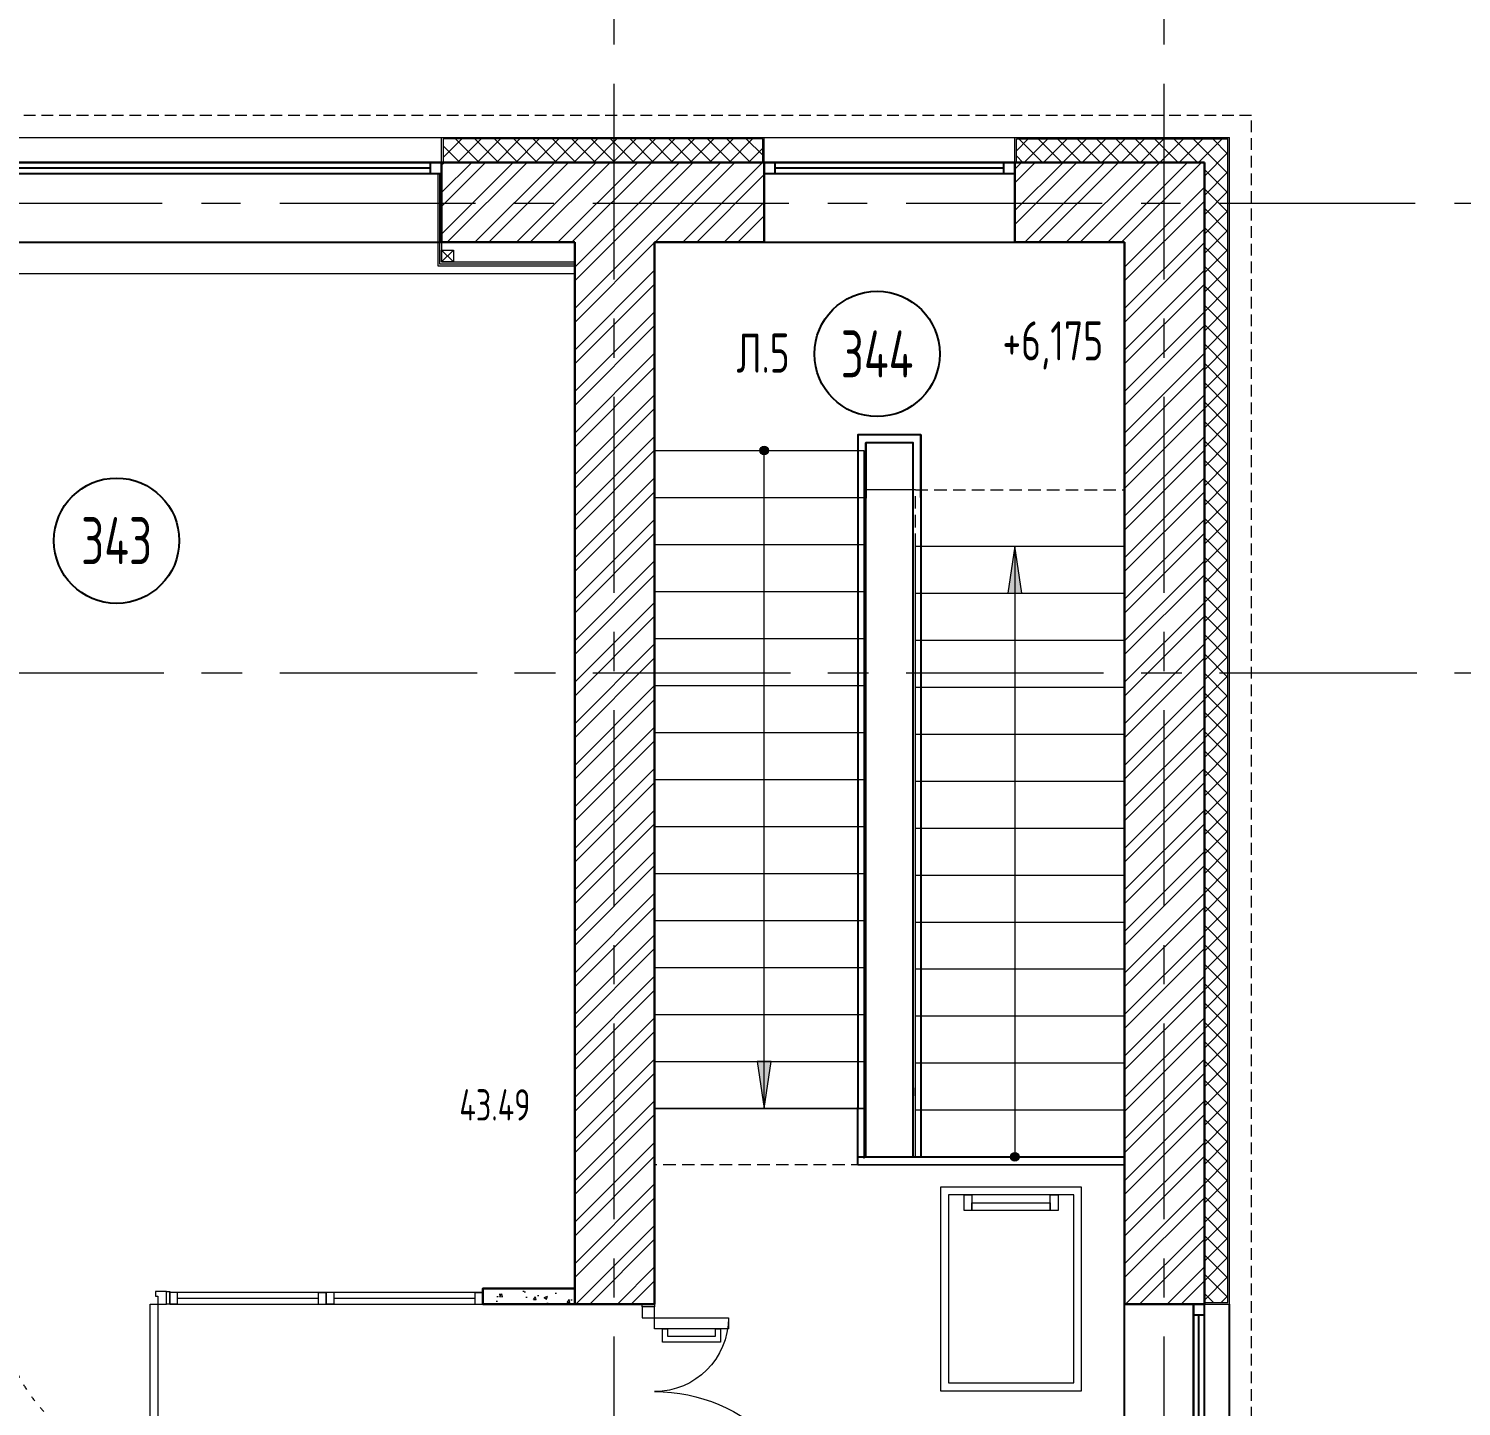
# Model space of a CAD drawing. Header units: millimetres. Extents: x -8689834 to 9419935, y 0 to 135940.
# Drawn here: x 107906 to 117053, y 119918 to 128715 of the extents above; entities that cross this region are included whole.
import ezdxf
from ezdxf import colors
from ezdxf.entities.mleader import LeaderData, LeaderLine
from ezdxf.enums import TextEntityAlignment as Align
from ezdxf.math import Vec2, Vec3

# ---------------------------------------------------------------- set-up
doc = ezdxf.new("R2010")
doc.units = ezdxf.units.MM
doc.header["$MEASUREMENT"] = 0
for name, pattern in [('ACAD_ISO03W100', [30, 12, -18]), ('CENTER', [2, 1.25, -0.25, 0.25, -0.25]), ('DASH', [0.375, 0.25, -0.125]), ('DASHED', [19.05, 12.7, -6.35]), ('HIDDEN', [6, 4, -2])]:
    doc.linetypes.add(name, pattern=pattern)
doc.layers.get('0').update_dxf_attribs({"color": 250, "lineweight": 9})
for name, color, linetype, lineweight in [('АР_Витраж', 4, 'Continuous', 15), ('АР_Двери', 175, 'Continuous', 18), ('АР_Карниз', 22, 'Continuous', 9), ('АР_Лестницы', 250, 'Continuous', 15), ('АР_Лестницы ограждение', 94, 'Continuous', 25), ('АР_Маркер экспликации', 239, 'Continuous', 13), ('АР_Навесной фасад', 190, 'Continuous', 5), ('АР_Номер помещения', 1, 'Continuous', 25), ('АР_Оси', 7, 'Continuous', 9), ('АР_Отметки', 250, 'Continuous', 15), ('АР_Перегородки газоблок', 165, 'Continuous', 30), ('АР_Перегородки газоблок_Штрих', 165, 'Continuous', 5), ('АР_Перегородки ГКЛ', 215, 'Continuous', 9), ('АР_Подоконники', 163, 'Continuous', 9), ('АР_Помещения_площадь', 19, 'Continuous', 9), ('АР_стены', 250, 'Continuous', 30), ('АР_Сущ Несущая стена', 216, 'Continuous', 30), ('АР_Тонкие', 250, 'Continuous', 5), ('АР_Утеплитель', 154, 'Continuous', 9), ('АР_Штриховка кирпич', 250, 'Continuous', 9), ('Подвал', 250, 'Continuous', 30)]:
    doc.layers.add(name, color=color, linetype=linetype, lineweight=lineweight)
doc.layers.add('АР_новое окно', color=155, linetype='Continuous')
doc.layers.get('0').freeze()
doc.styles.add('ISOCPEUR', font='isocpeur.ttf', dxfattribs={"width": 0.7})
doc.styles.get("Standard").update_dxf_attribs({"font": 'isocpeur.ttf', "width": 0.7})

# ---------------------------------------------------------------- blocks, each defined once
blk = doc.blocks.new('*U46')
at = {"layer": 'АР_новое окно', "lineweight": 20}
for p, q in [((0, 3800), (-70, 3800)), ((0, 0), (-70, 0))]:
    blk.add_line(p, q, dxfattribs=at)
at = {"layer": 'АР_новое окно'}
for p, q in [((-70, 3800), (-70, 0)), ((-70, 0), (-70, 3800)), ((0, 3800), (0, 0)), ((0, 3730), (-70, 3730)), ((-35, 3730), (-35, 70)), ((0, 70), (-70, 70))]:
    blk.add_line(p, q, dxfattribs=at)
blk = doc.blocks.new('*U48')
at = {"layer": 'АР_новое окно', "lineweight": 20}
for p, q in [((0, 1600), (-70, 1600)), ((0, 0), (-70, 0))]:
    blk.add_line(p, q, dxfattribs=at)
at = {"layer": 'АР_новое окно'}
for p, q in [((-70, 1600), (-70, 0)), ((-70, 0), (-70, 1600)), ((0, 1600), (0, 0)), ((0, 1530), (-70, 1530)), ((-35, 1530), (-35, 70)), ((0, 70), (-70, 70))]:
    blk.add_line(p, q, dxfattribs=at)
blk = doc.blocks.new('*U1751')
at = {"layer": 'АР_Номер помещения', "color": 7}
blk.add_circle((-19381.7, 845.6), 400, dxfattribs=at)
at = {"layer": 'АР_Номер помещения', "color": 7, "style": 'ISOCPEUR', "width": 0.7}
blk.add_attdef('НОМЕР_ПОМЕЩЕНИЯ', text='', height=300, dxfattribs=at).set_placement((-19381.7, 845.6), align=Align.MIDDLE_CENTER)
at = {"layer": 'АР_Помещения_площадь', "color": 7, "lineweight": 30, "width": 0.7, "flags": 104}
blk.add_attdef('ИМЯ_ПОМЕЩЕНИЯ', text='', height=100, dxfattribs=at).set_placement((157.6, 1217.1), align=Align.MIDDLE_CENTER)
blk = doc.blocks.new('*U1752')
at = {"layer": 'АР_Номер помещения', "color": 7}
blk.add_circle((-16286.5, 2760.3), 400, dxfattribs=at)
at = {"layer": 'АР_Номер помещения', "color": 7, "style": 'ISOCPEUR', "width": 0.7}
blk.add_attdef('НОМЕР_ПОМЕЩЕНИЯ', text='', height=300, dxfattribs=at).set_placement((-16286.5, 2760.3), align=Align.MIDDLE_CENTER)
at = {"layer": 'АР_Помещения_площадь', "color": 7, "lineweight": 30, "width": 0.7, "flags": 104}
blk.add_attdef('ИМЯ_ПОМЕЩЕНИЯ', text='', height=100, dxfattribs=at).set_placement((157.6, 1217.1), align=Align.MIDDLE_CENTER)
blk = doc.blocks.new('Полуторная_на лестницу')
for points in [[(75, 80), (75, 1080), (124.9, 1080), (124.9, 80)], [(1375.1, 430), (1375.1, 80), (1425, 80), (1425, 430)]]:
    blk.add_lwpolyline(points, close=True)
for points in [[(0, 0), (0, 80), (20, 80), (20, 0), (0, 0)], [(20, 80), (20, 0), (90, 0), (90, 30), (75, 30), (75, 80), (20, 80)], [(1480, 80), (1480, 0), (1410, 0), (1410, 30), (1425, 30), (1425, 80), (1480, 80)], [(1500, 0), (1500, 80), (1480, 80), (1480, 0), (1500, 0)]]:
    blk.add_lwpolyline(points)
at = {"linetype": 'ACAD_ISO03W100', "ltscale": 3}
for centre, radius, start, end in [((75, 80), 1000, 0, 90), ((1465.4, 39.6), 392.5, 95.90754, 174.09246)]:
    blk.add_arc(centre, radius, start, end, dxfattribs=at)
blk = doc.blocks.new('*U41')
at = {"linetype": 'ByBlock'}
for p, q in [((0, 0), (0, -74)), ((50, 0), (0, 0)), ((0, -74), (0, 0)), ((1000, 0), (0, 0)), ((50, -74), (0, -74)), ((0, -74), (1000, -74)), ((50, 0), (50, -74)), ((950, 0), (50, 0)), ((50, -37), (950, -37)), ((50, -74), (950, -74)), ((950, 0), (1000, 0)), ((950, 0), (950, -74)), ((950, -74), (1000, -74)), ((1000, 0), (1000, -74)), ((1000, -74), (1000, 0))]:
    blk.add_line(p, q, dxfattribs=at)
blk = doc.blocks.new('1700-2')
for points in [[(80, 1600), (0, 1600), (0, 1583), (80, 1583), (80, 1600)], [(0, 1583), (80, 1583), (80, 1513), (50, 1513), (50, 1513), (0, 1513), (0, 1583)], [(-385.9, 1443.1), (-420.9, 1443.1), (-420.9, 1358.3), (-50, 1358.3), (-50, 1443.1), (-85, 1443.1)], [(-385.9, 1443.1), (-385.9, 1393.3), (-85, 1393.3), (-85, 1443.1)], [(-969.5, 56.9), (-1004.5, 56.9), (-1004.5, 141.7), (-50, 141.7), (-50, 56.9), (-85, 56.9)], [(-969.5, 56.9), (-969.5, 106.7), (-85, 106.7), (-85, 56.9)], [(0, -83), (80, -83), (80, -13), (50, -13), (50, -13), (0, -13), (0, -83)], [(80, -100), (0, -100), (0, -83), (80, -83), (80, -100)]]:
    blk.add_lwpolyline(points)
for points in [[(-471.3, 1443.1), (0, 1443.1), (0, 1513), (-471.3, 1513)], [(0, -13), (-1054.7, -13), (-1054.7, 56.9), (0, 56.9)]]:
    blk.add_lwpolyline(points, close=True)
for centre, radius, start, end in [((0, 1513), 471.3, 180, 270), ((0, -13), 1054.7, 90, 180)]:
    blk.add_arc(centre, radius, start, end)
blk = doc.blocks.new('A$Ce02d65bd')
at = {"ltscale": 100}
for points in [[(0, 0), (0, 75), (75, 75), (75, 0), (0, 0)], [(0, 0), (75, 75)], [(0, 75), (75, 0)]]:
    blk.add_lwpolyline(points, dxfattribs=at)
blk = doc.blocks.new('_DotSmall')
at = {"color": 0, "linetype": 'ByBlock', "const_width": 0.5}
blk.add_lwpolyline([(-0.0625, 0, 1), (0.0625, 0, 1)], format="xyb", close=True, dxfattribs=at)
blk = doc.blocks.new('*U20')
h = blk.add_hatch(color=256)
h.dxf.hatch_style = 1
edge = h.paths.add_edge_path()
edge.add_arc((0, 0), 27.6, 359.64, 719.64)
h = blk.add_hatch(color=256)
h.dxf.hatch_style = 1
h.paths.add_polyline_path([(3600, -44.3), (3600, 44.3), (3900, 0)])
blk.add_line((3900, 0), (0, 0))
blk.add_lwpolyline([(3600, 44.3), (3600, -44.3), (3900, 0), (3600, 44.3)])
blk.add_circle((0, 0), 27.6)
blk = doc.blocks.new('*U1569')
h = blk.add_hatch(color=256)
h.dxf.hatch_style = 1
edge = h.paths.add_edge_path()
edge.add_arc((0, 0), 27.6, 359.64, 719.64)
h = blk.add_hatch(color=256)
h.dxf.hatch_style = 1
h.paths.add_polyline_path([(3900, -44.3), (3900, 44.3), (4200, 0)])
blk.add_line((4200, 0), (0, 0))
blk.add_lwpolyline([(3900, 44.3), (3900, -44.3), (4200, 0), (3900, 44.3)])
blk.add_circle((0, 0), 27.6)

msp = doc.modelspace()

# ---------------------------------------------------------------- hatches: boundary and pattern name
at = {"layer": 'АР_Перегородки газоблок_Штрих', "ltscale": 100}
h = msp.add_hatch(dxfattribs=at)
h.set_pattern_fill('AR-CONC', color=256, scale=30)
h.set_pattern_definition([(50, (0, 0), (215.17805, -18.82564), [22.5, -247.5]), (355, (0, 0), (-41.6254, 225.65764), [18, -198]), (100.45144, (17.93, -1.57), (173.55265, 206.832), [19.12206, -210.34263]), (46.1842, (0, 60), (320.1724, -49.6558), [33.75, -371.25]), (96.63564, (26.68, 55.86), (280.3986, 292.2356), [28.6831, -315.5141]), (351.18416, (0, 60), (280.3986, 292.2356), [27, -297]), (21, (30, 45), (179.07212, -120.78567), [22.5, -247.5]), (326, (30, 45), (72.9946, 217.545), [18, -198]), (71.45144, (44.92, 34.93), (252.0667, 96.75935), [19.12206, -210.34263]), (37.5, (0, 0), (3.647957, 99.868156), [0, -195.6, 0, -201, 0, -198.75]), (7.5, (0, 0), (78.92086, 118.323514), [0, -114.6, 0, -191.1, 0, -75.75]), (327.5, (-66.9, 0), (160.14673, -6.76646), [0, -75, 0, -234, 0, -310.5]), (317.5, (-96.9, 0), (174.95585, 30.0315), [0, -97.5, 0, -155.4, 0, -220.5])])
h.paths.add_polyline_path([(110806.3, 120670.7), (111392.4, 120670.7), (111392.4, 120570.7), (110806.3, 120570.7)])
at = {"layer": 'АР_Утеплитель', "ltscale": 100}
h = msp.add_hatch(dxfattribs=at)
h.set_pattern_fill('ANSI37', color=256, scale=700)
h.set_pattern_definition([(45, (-865562.575, 163752.83), (-61.871843, 61.871843), []), (135, (-865562.575, 163752.83), (-61.871843, -61.871843), [])])
h.paths.add_polyline_path([(112592.4, 127860.7), (110552.4, 127860.7), (110552.4, 128010.7), (112592.4, 128010.7)])
h = msp.add_hatch(dxfattribs=at)
h.set_pattern_fill('ANSI37', color=256, scale=700, angle=90)
h.set_pattern_definition([(135, (66740.25, -855534.29), (-61.871843, -61.871843), []), (225, (66740.25, -855534.29), (61.871843, -61.871843), [])])
h.paths.add_polyline_path([(115412.4, 127860.7), (115412.4, 120580.7), (115562.4, 120580.7), (115562.4, 128010.7), (114212.4, 128010.7), (114212.4, 127860.7)])
at = {"layer": 'АР_Штриховка кирпич', "ltscale": 100}
h = msp.add_hatch(dxfattribs=at)
h.set_pattern_fill('ANSI32', color=256, scale=500)
h.set_pattern_definition([(45, (-893737.25, 164426.86), (-132.58252, 132.58252), []), (45, (-893648.86, 164426.86), (-132.58252, 132.58252), [])])
h.paths.add_polyline_path([(112602.4, 127860.7), (110542.4, 127860.7), (110542.4, 127350.7), (111392.4, 127350.7), (111392.4, 120570.7), (111902.4, 120570.7), (111902.4, 127350.2), (112602.4, 127350.7)])
h = msp.add_hatch(dxfattribs=at)
h.set_pattern_fill('ANSI32', color=256, scale=500)
h.set_pattern_definition([(45, (-890227.25, 164426.86), (-132.58252, 132.58252), []), (45, (-890138.86, 164426.86), (-132.58252, 132.58252), [])])
h.paths.add_polyline_path([(115412.4, 127860.7), (114202.4, 127860.7), (114202.4, 127350.7), (114902.4, 127350.7), (114902.4, 120570.7), (115412.4, 120570.7), (115412.4, 127350.2)])

# ---------------------------------------------------------------- linework, layer by layer
at = {"layer": 'АР_Двери', "ltscale": 75}
for points in [[(114627.9, 120018), (114627.9, 121318), (113727.9, 121318), (113727.9, 120018)], [(114577.9, 120068), (114577.9, 121268), (113777.9, 121268), (113777.9, 120068)], [(114577.9, 120068), (114577.9, 121268), (113777.9, 121268), (113777.9, 120068)]]:
    msp.add_lwpolyline(points, close=True, dxfattribs=at)
at = {"layer": 'АР_Карниз', "linetype": 'DASH', "ltscale": 300}
msp.add_lwpolyline([(112202.4, 118040.7), (115712.4, 118040.7), (115712.4, 128160.7), (91912.4, 128160.7), (91912.4, 131670.3), (81082.4, 131670.8), (81082.4, 128160.7), (73202.4, 128160.7)], dxfattribs=at)
at = {"layer": 'АР_Лестницы', "color": 18, "ltscale": 100, "true_color": 0x000000}
for p, q in [((111902.4, 125720.7), (113237.4, 125720.7)), ((111902.4, 125420.7), (113237.4, 125420.7)), ((111902.4, 125120.7), (113237.4, 125120.7)), ((113567.4, 125110.7), (114902.4, 125110.7)), ((111902.4, 124820.7), (113237.4, 124820.7)), ((113567.4, 124810.7), (114902.4, 124810.7)), ((111902.4, 124520.7), (113237.4, 124520.7)), ((113567.4, 124510.7), (114902.4, 124510.7)), ((111902.4, 124220.7), (113237.4, 124220.7)), ((113567.4, 124210.7), (114902.4, 124210.7)), ((111902.4, 123920.7), (113237.4, 123920.7)), ((113567.4, 123910.7), (114902.4, 123910.7)), ((111902.4, 123620.7), (113237.4, 123620.7)), ((113567.4, 123610.7), (114902.4, 123610.7)), ((111902.4, 123320.7), (113237.4, 123320.7)), ((113567.4, 123310.7), (114902.4, 123310.7)), ((111902.4, 123020.7), (113237.4, 123020.7)), ((113567.4, 123010.7), (114902.4, 123010.7)), ((111902.4, 122720.7), (113237.4, 122720.7)), ((113567.4, 122710.7), (114902.4, 122710.7)), ((111902.4, 122420.7), (113237.4, 122420.7)), ((113567.4, 122410.7), (114902.4, 122410.7)), ((111902.4, 122120.7), (113237.4, 122120.7)), ((113567.4, 122110.7), (114902.4, 122110.7)), ((113567.4, 121810.7), (114902.4, 121810.7)), ((114902.4, 121460.3), (113200.6, 121460.8)), ((113200.6, 121460.8), (114902.4, 121460.7))]:
    msp.add_line(p, q, dxfattribs=at)
at = {"layer": 'АР_Лестницы', "ltscale": 100}
for points in [[(111902.4, 126020.7), (113237.4, 126020.7), (113237.4, 121820.7), (111902.4, 121820.7)], [(113567.4, 125410.7), (114899.4, 125410.7), (114899.4, 121510.7), (113567.4, 121510.7)]]:
    msp.add_lwpolyline(points, close=True, dxfattribs=at)
at = {"layer": 'АР_Лестницы', "ltscale": 75}
for points in [[(113928.6, 121167.8), (113877.8, 121167.8), (113877.8, 121268), (113928.6, 121268)], [(113928.6, 121167.8), (113877.8, 121167.8), (113877.8, 121268), (113928.6, 121268)], [(114427.1, 121167.8), (113928.6, 121167.8), (113928.6, 121218.6), (114427.1, 121218.6)], [(114427.1, 121167.8), (113928.6, 121167.8), (113928.6, 121218.6), (114427.1, 121218.6)], [(114477.9, 121167.8), (114427.1, 121167.8), (114427.1, 121268), (114477.9, 121268)], [(114477.9, 121167.8), (114427.1, 121167.8), (114427.1, 121268), (114477.9, 121268)]]:
    msp.add_lwpolyline(points, close=True, dxfattribs=at)
at = {"layer": 'АР_Лестницы ограждение', "color": 18, "ltscale": 100, "true_color": 0x000000}
for p, q in [((113552.4, 121510.3), (113552.4, 126071)), ((113602.4, 126121), (113602.4, 121510.3)), ((113552.4, 121951.4), (113552.4, 121901.1)), ((113200.6, 121460.8), (113200.6, 121825.5)), ((113250.6, 121510.3), (113250.6, 121825.1)), ((114902.4, 121510.3), (113200.6, 121510.3))]:
    msp.add_line(p, q, dxfattribs=at)
for points in [[(113200.6, 126121), (113200.6, 121825.1)], [(113602.4, 125720.7), (113602.4, 126121), (113200.6, 126121), (113200.6, 125716.3)], [(113250.6, 121825.1), (113250.6, 126071)], [(113552.4, 125720.7), (113552.4, 126071), (113250.6, 126071), (113250.6, 125716.3)]]:
    msp.add_lwpolyline(points, dxfattribs=at)
at = {"layer": 'АР_Навесной фасад', "ltscale": 100}
for p in [(110542.4, 128020.7), (115572.4, 120570.7)]:
    msp.add_line(p, (115572.4, 128020.7), dxfattribs=at)
for points in [[(106742.4, 128020.7), (110542.4, 128020.7)], [(110542.4, 127860.7), (110542.4, 128020.7)], [(112592.4, 127860.7), (112592.4, 128010.7), (110552.4, 128010.7), (110552.4, 127860.7)], [(112602.4, 127860.7), (112602.4, 128020.7)], [(114202.4, 127860.7), (114202.4, 128020.7)], [(114212.4, 127860.7), (114212.4, 128010.7), (115562.4, 128010.7)], [(115412.4, 120580.7), (115562.4, 120580.7), (115562.4, 128010.7)], [(115412.4, 120570.7), (115572.4, 120570.7)]]:
    msp.add_lwpolyline(points, dxfattribs=at)
at = {"layer": 'АР_новое окно'}
for p, q in [((106742.4, 127350.7), (110542.4, 127350.7)), ((112602.4, 127350.7), (114202.4, 127350.7)), ((114902.4, 118970.7), (114902.4, 120570.7))]:
    msp.add_line(p, q, dxfattribs=at)
msp.add_lwpolyline([(115572.4, 118970.7), (115572.4, 120570.7)], dxfattribs=at)
at = {"layer": 'АР_Оси', "linetype": 'CENTER', "ltscale": 1000}
for p, q in [((111642.4, 134363.2), (111642.4, 78630.8)), ((115152.4, 134363.2), (115152.4, 78630.8)), ((45508.7, 127600.7), (128687.1, 127600.7)), ((45508.7, 124600.7), (128687.1, 124600.7)), ((45518.9, 124601), (128697.3, 124601))]:
    msp.add_line(p, q, dxfattribs=at)
at = {"layer": 'АР_Перегородки газоблок', "ltscale": 100}
msp.add_lwpolyline([(111392.4, 120570.7), (110806.3, 120570.7), (110806.3, 120670.7), (111392.4, 120670.7)], dxfattribs=at)
at = {"layer": 'АР_Перегородки ГКЛ', "ltscale": 500}
for points in [[(110517.4, 127790.7), (110517.4, 127200), (111392.4, 127200)], [(110529.9, 127790.7), (110529.9, 127212.5), (111392.4, 127212.5)], [(110542.4, 127860.7), (110542.4, 127225), (111392.4, 127225)]]:
    msp.add_lwpolyline(points, dxfattribs=at)
at = {"layer": 'АР_Подоконники', "ltscale": 100}
msp.add_line((104863, 127150.7), (111392.4, 127150.7), dxfattribs=at)
at = {"layer": 'АР_стены', "linetype": 'DASHED', "lineweight": 15, "ltscale": 200}
msp.add_lwpolyline([(114577.9, 120068), (114577.9, 121268), (113777.9, 121268), (113777.9, 120068)], close=True, dxfattribs=at)
at = {"layer": 'АР_Сущ Несущая стена', "color": 4, "lineweight": 15, "ltscale": 100}
msp.add_line((106742.4, 127860.7), (110542.4, 127860.7), dxfattribs=at)
at = {"layer": 'АР_Сущ Несущая стена', "ltscale": 100}
for p, q in [((110542.4, 127860.7), (110542.4, 127350.7)), ((110542.4, 127860.7), (112602.4, 127860.7)), ((112602.4, 127860.7), (112602.4, 127350.7)), ((114202.4, 127860.7), (115412.4, 127860.7)), ((114202.4, 127860.7), (114202.4, 127350.7)), ((115412.4, 120570.7), (115412.4, 127860.7)), ((110542.4, 127350.7), (111392.4, 127350.7)), ((111392.4, 127350.7), (111392.4, 120570.7)), ((111902.4, 127350.7), (111902.4, 120570.7)), ((111902.4, 127350.7), (112602.4, 127350.7)), ((114202.4, 127350.7), (114902.4, 127350.7)), ((114902.4, 120570.7), (114902.4, 127350.7)), ((111392.4, 120570.7), (111902.4, 120570.7)), ((114902.4, 120570.7), (115293.5, 120570.7)), ((115293.5, 120570.7), (115412.4, 120570.7))]:
    msp.add_line(p, q, dxfattribs=at)
at = {"layer": 'АР_Тонкие', "ltscale": 500}
for p, q in [((113567.4, 125770.7), (113237.4, 125770.7)), ((111902.4, 121820.7), (113237.4, 121820.7))]:
    msp.add_line(p, q, dxfattribs=at)
at = {"layer": 'АР_Тонкие', "linetype": 'HIDDEN', "ltscale": 20}
for points in [[(113567.4, 125410.7), (113567.4, 125770.7), (114902.4, 125770.7)], [(113237.4, 121820.7), (113237.4, 121460.7), (111902.4, 121460.7)]]:
    msp.add_lwpolyline(points, dxfattribs=at)
at = {"layer": 'Подвал', "lineweight": 13, "ltscale": 500}
msp.add_line((113237.4, 121820.7), (113237.4, 121510.3), dxfattribs=at)

# ---------------------------------------------------------------- block references
at = {"layer": 'АР_Витраж', "ltscale": 100, "rotation": 179.9998480343659}
for p in [(109806.3, 120570.7), (110806.3, 120570.7)]:
    msp.add_blockref('*U41', p, dxfattribs=at)
at = {"layer": 'АР_Двери', "rotation": 180}
msp.add_blockref('Полуторная_на лестницу', (108806.3, 120650.8), dxfattribs=at)
at = {"layer": 'АР_Двери', "lineweight": 30, "ltscale": 100, "xscale": -1}
msp.add_blockref('1700-2', (111902.4, 118970.7), dxfattribs=at)
at = {"layer": 'АР_Лестницы', "ltscale": 75}
for name, p, rotation in [('*U1569', (112602.4, 126020.7), 269.9999999999999), ('*U20', (114202.4, 121510.7), 89.99999999999993)]:
    msp.add_blockref(name, p, dxfattribs=dict(at, rotation=rotation))
at = {"layer": 'АР_Маркер экспликации', "color": 7}
ref = msp.add_blockref('*U1752', (129609.1, 123877.5), dxfattribs=at)
ref.add_attrib('НОМЕР_ПОМЕЩЕНИЯ', '344', dxfattribs={"layer": 'АР_Номер помещения', "color": 7, "height": 300, "style": 'ISOCPEUR', "width": 0.7}).set_placement((113322.6, 126637.9), align=Align.MIDDLE_CENTER)
ref.add_attrib('ПЛОЩАДЬ_ПОМЕЩЕНИЯ', '25.50', dxfattribs={"layer": 'АР_Помещения_площадь', "color": 7, "height": 200, "style": 'ISOCPEUR', "width": 0.7}).set_placement((114707.4, 119247.5), align=Align.MIDDLE_RIGHT)
ref = msp.add_blockref('*U1751', (127849.2, 124599.9), dxfattribs=at)
ref.add_attrib('НОМЕР_ПОМЕЩЕНИЯ', '343', dxfattribs={"layer": 'АР_Номер помещения', "color": 7, "height": 300, "style": 'ISOCPEUR', "width": 0.7}).set_placement((108467.5, 125445.5), align=Align.MIDDLE_CENTER)
ref.add_attrib('ПЛОЩАДЬ_ПОМЕЩЕНИЯ', '43.49', dxfattribs={"layer": 'АР_Помещения_площадь', "color": 7, "height": 200, "style": 'ISOCPEUR', "width": 0.7}).set_placement((111109.1, 121842.9), align=Align.MIDDLE_RIGHT)
at = {"layer": 'АР_новое окно', "xscale": -1}
for name, p, rotation in [('*U46', (110542.4, 127790.7), 90), ('*U48', (114202.4, 127790.7), 90), ('*U48', (115412.4, 120570.7), 180)]:
    msp.add_blockref(name, p, dxfattribs=dict(at, rotation=rotation))
at = {"layer": 'АР_Перегородки ГКЛ', "ltscale": 500}
msp.add_blockref('A$Ce02d65bd', (110542.4, 127225), dxfattribs=at)

# ---------------------------------------------------------------- leaders
at = {"layer": 'АР_Отметки'}
ml = msp.add_multileader_mtext('Standard', dxfattribs=at)
ml.set_content('Л.4', color=256, style='ISOCPEUR')
ml.set_leader_properties(color=256, linetype='Continuous', lineweight=-1)
ml.set_arrow_properties(name='DOTSMALL')
ml.build(insert=Vec2(0, 0))
ml.multileader.update_dxf_attribs({"has_text_frame": 1, "text_left_attachment_type": 4, "text_right_attachment_type": 4, "dogleg_length": 100, "arrow_head_size": 180})
ctx = ml.context
ctx.base_point, ctx.char_height, ctx.arrow_head_size, ctx.landing_gap_size, ctx.plane_origin = Vec3(492034.9, 129862.6), 250, 180, 50, Vec3(520155.4, 117704.9)
ctx.left_attachment, ctx.right_attachment = 4, 4
notes = []
notes.append((ctx, [(0, (0, 0, 0), (0, 0), (1, 0), 1, [])]))
ctx.mtext.insert, ctx.mtext.width, ctx.mtext.line_spacing_style, ctx.mtext.flow_direction = Vec3(492084.9, 130195.9), 852.697, 2, 5
ml = msp.add_multileader_mtext('Standard', dxfattribs=at)
ml.set_content('Л.4', color=256, style='ISOCPEUR')
ml.set_leader_properties(color=256, linetype='Continuous', lineweight=-1)
ml.set_arrow_properties(name='DOTSMALL')
ml.build(insert=Vec2(0, 0))
ml.multileader.update_dxf_attribs({"has_text_frame": 1, "text_left_attachment_type": 4, "text_right_attachment_type": 4, "dogleg_length": 100, "arrow_head_size": 180})
ctx = ml.context
ctx.base_point, ctx.char_height, ctx.arrow_head_size, ctx.landing_gap_size, ctx.plane_origin = Vec3(354034, 129862.6), 250, 180, 50, Vec3(382154.5, 117704.9)
ctx.left_attachment, ctx.right_attachment = 4, 4
notes.append((ctx, [(0, (0, 0, 0), (0, 0), (1, 0), 1, [])]))
ctx.mtext.insert, ctx.mtext.width, ctx.mtext.line_spacing_style, ctx.mtext.flow_direction = Vec3(354084, 130195.9), 852.697, 2, 5
ml = msp.add_multileader_mtext('Standard', dxfattribs=at)
ml.set_content('Л.4', color=256, style='ISOCPEUR')
ml.set_leader_properties(color=256, linetype='Continuous', lineweight=-1)
ml.set_arrow_properties(name='DOTSMALL')
ml.build(insert=Vec2(0, 0))
ml.multileader.update_dxf_attribs({"has_text_frame": 1, "text_left_attachment_type": 4, "text_right_attachment_type": 4, "dogleg_length": 100, "arrow_head_size": 180})
ctx = ml.context
ctx.base_point, ctx.char_height, ctx.arrow_head_size, ctx.landing_gap_size, ctx.plane_origin = Vec3(219490, 129862.6), 250, 180, 50, Vec3(247610.5, 117704.9)
ctx.left_attachment, ctx.right_attachment = 4, 4
notes.append((ctx, [(0, (0, 0, 0), (0, 0), (1, 0), 1, [])]))
ctx.mtext.insert, ctx.mtext.width, ctx.mtext.line_spacing_style, ctx.mtext.flow_direction = Vec3(219540, 130195.9), 852.697, 2, 5
ml = msp.add_multileader_mtext('Standard', dxfattribs=at)
ml.set_content('+6,175', color=256, style='ISOCPEUR')
ml.set_leader_properties(color=256, linetype='Continuous', lineweight=-1)
ml.set_arrow_properties(name='DOTSMALL')
ml.build(insert=Vec2(0, 0))
ml.multileader.update_dxf_attribs({"has_text_frame": 1, "text_left_attachment_type": 4, "text_right_attachment_type": 4, "dogleg_length": 100, "arrow_head_size": 180})
ctx = ml.context
ctx.base_point, ctx.char_height, ctx.arrow_head_size, ctx.landing_gap_size, ctx.plane_origin = Vec3(114073.1, 126512.9), 250, 180, 50, Vec3(123439.7, 125694.1)
ctx.left_attachment, ctx.right_attachment = 4, 4
notes.append((ctx, [(0, (0, 0, 0), (0, 0), (1, 0), 1, [])]))
ctx.mtext.insert, ctx.mtext.width, ctx.mtext.line_spacing_style, ctx.mtext.flow_direction = Vec3(114123.1, 126846.2), 852.697, 2, 5
ml = msp.add_multileader_mtext('Standard', dxfattribs=at)
ml.set_content('Л.5', color=256, style='ISOCPEUR')
ml.set_leader_properties(color=256, linetype='Continuous', lineweight=-1)
ml.set_arrow_properties(name='DOTSMALL')
ml.build(insert=Vec2(0, 0))
ml.multileader.update_dxf_attribs({"has_text_frame": 1, "text_left_attachment_type": 4, "text_right_attachment_type": 4, "dogleg_length": 100, "arrow_head_size": 180})
ctx = ml.context
ctx.base_point, ctx.char_height, ctx.arrow_head_size, ctx.landing_gap_size, ctx.plane_origin = Vec3(112375.8, 126435.2), 250, 180, 50, Vec3(138158.6, 112714.6)
ctx.left_attachment, ctx.right_attachment = 4, 4
notes.append((ctx, [(0, (0, 0, 0), (0, 0), (1, 0), 1, [])]))
ctx.mtext.insert, ctx.mtext.width, ctx.mtext.line_spacing_style, ctx.mtext.flow_direction = Vec3(112425.8, 126768.6), 852.697, 2, 5
for ctx, leaders in notes:
    for number, flags, end, landing, length, lines in leaders:
        leader = LeaderData()
        leader.index, (leader.has_last_leader_line, leader.has_dogleg_vector, leader.attachment_direction) = number, flags
        leader.last_leader_point, leader.dogleg_vector, leader.dogleg_length = Vec3(end), Vec3(landing), length
        for number, points, colour, breaks in lines:
            line = LeaderLine()
            line.index, line.vertices, line.color, line.breaks = number, Vec3.list(points), colors.encode_raw_color(colour), breaks
            leader.lines.append(line)
        ctx.leaders.append(leader)

doc.saveas('drawing.dxf')
